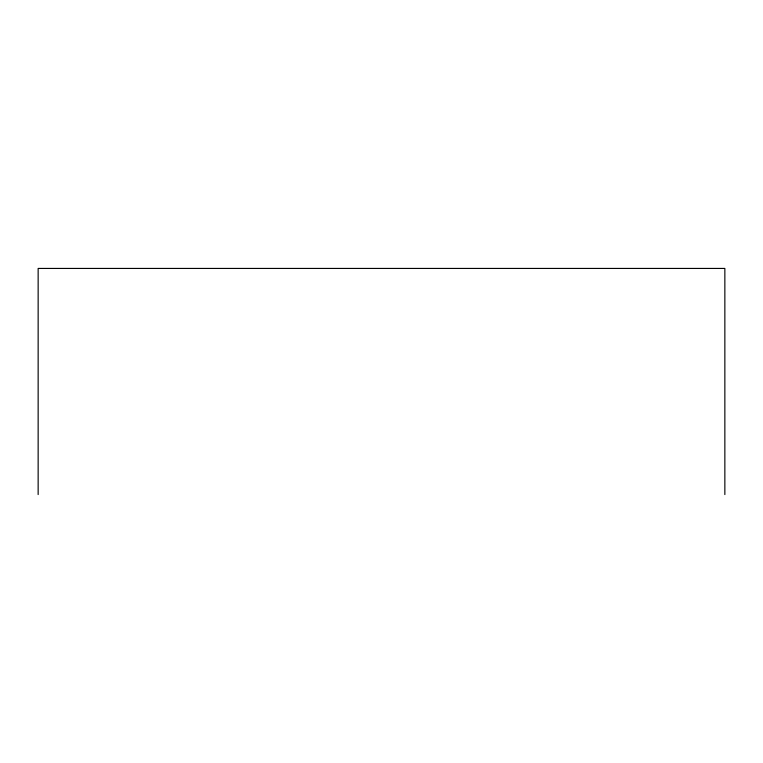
<?xml version="1.0" encoding="UTF-8"?>
<svg xmlns="http://www.w3.org/2000/svg" width="763" height="763" viewBox="0 0 763 763"><rect width="100%" height="100%" fill="white"/><g stroke="black" fill="none" stroke-linecap="round" stroke-linejoin="round"><path stroke-width="1.14" d="M724.85 494.567L724.85 268.433L38.15 268.433L38.15 494.567"/></g></svg>
